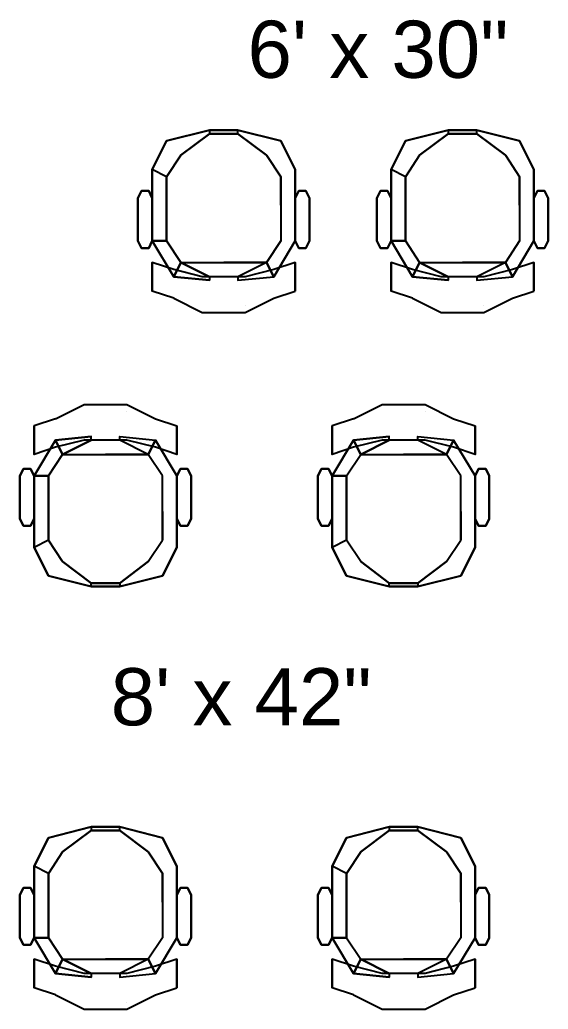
# Model space of a CAD drawing. Header units: inches. Extents: x -134 to 2876, y -310 to 946.
# Drawn here: x 1660.9 to 1734.8, y 729 to 867.5 of the extents above; entities that cross this region are included whole.
import ezdxf

# ---------------------------------------------------------------- set-up
doc = ezdxf.new("R2010")
doc.units = ezdxf.units.IN
doc.header["$LTSCALE"] = 96
doc.header["$MEASUREMENT"] = 0
doc.layers.add('A-Furn', color=43, linetype='Continuous')
doc.layers.add('A-FURN-3-UPH', color=6, linetype='Continuous')
doc.styles.add('OTJ_Title1', font='arialbd.ttf')

# ---------------------------------------------------------------- blocks, each defined once
blk = doc.blocks.new('dwtwy')
at = {"layer": 'A-FURN-3-UPH', "linetype": 'Continuous'}
for points, invisible_edges in [([(767.29, 250.61, 7), (761.29, 249.11, 6.75), (763.29, 247.11, 5.75), (767.29, 250.11, 6)], 6), ([(767.29, 250.61, 7), (767.29, 250.61, 7.75), (761.29, 249.11, 7.5), (761.29, 249.11, 6.75)], 1), ([(767.29, 250.11, 8.75), (763.29, 247.11, 8.5), (761.29, 249.11, 7.5), (767.29, 250.61, 7.75)], 10), ([(771.29, 250.61, 7), (771.29, 250.61, 7.75), (767.29, 250.61, 7.75), (767.29, 250.61, 7)], 5), ([(771.29, 250.61, 7.75), (767.29, 250.61, 7.75), (767.29, 250.11, 8.75), (771.29, 250.11, 8.75)], 10), ([(777.29, 249.11, 6.75), (777.29, 249.11, 7.5), (771.29, 250.61, 7.75), (771.29, 250.61, 7)], 5), ([(771.29, 250.61, 7.75), (777.29, 249.11, 7.5), (775.29, 247.11, 8.5), (771.29, 250.11, 8.75)], 10), ([(763.29, 247.11, 8.5), (767.29, 250.11, 8.75), (771.29, 250.11, 8.75), (775.29, 247.11, 8.5)], 8), ([(763.29, 247.11, 5.75), (767.29, 250.11, 6), (767.29, 248.11, 6), (763.29, 247.11, 5.75)], 7), ([(767.29, 250.11, 6), (767.29, 248.11, 6), (771.29, 248.11, 6), (771.29, 250.11, 6)], 7), ([(771.29, 250.11, 6), (775.29, 247.11, 5.75), (771.29, 248.11, 6), (771.29, 250.11, 6)], 6), ([(759.29, 245.11, 7), (761.29, 249.11, 6.75), (763.29, 247.11, 5.75), (761.29, 244.11, 5.5)], 14), ([(763.29, 247.11, 8.5), (761.29, 244.11, 9.25), (759.29, 245.11, 7.75), (761.29, 249.11, 7.5)], 10), ([(775.29, 247.11, 5.75), (777.29, 244.11, 5.5), (775.29, 240.11, 5), (771.29, 248.11, 6)], 14), ([(775.29, 247.11, 5.75), (777.29, 244.11, 5.5), (779.29, 245.11, 7), (777.29, 249.11, 6.75)], 8), ([(775.29, 247.11, 8.5), (777.29, 244.11, 9.25), (779.29, 245.11, 7.75), (777.29, 249.11, 7.5)], 10), ([(779.29, 245.11, 7.75), (779.29, 245.11, 7), (777.29, 249.11, 6.75), (777.29, 249.11, 7.5)], 5), ([(769.29, 244.11, 8.25), (769.29, 247.11, 8.5), (763.29, 247.11, 8.5), (761.29, 244.11, 9.25)], 11), ([(769.29, 244.11, 8.25), (769.29, 247.11, 8.5), (775.29, 247.11, 8.5), (777.29, 244.11, 9.25)], 11), ([(759.29, 240.11, 6.5), (761.29, 240.11, 5), (761.29, 244.11, 5.5), (759.29, 245.11, 7)], 7), ([(761.29, 244.11, 9.25), (761.29, 240.11, 8.75), (759.29, 240.11, 7.25), (759.29, 245.11, 7.75)], 10), ([(779.29, 245.11, 7), (779.29, 240.11, 6.5), (777.29, 240.11, 5), (777.29, 244.11, 5.5)], 2), ([(779.29, 240.11, 7.25), (779.29, 245.11, 7.75), (777.29, 244.11, 9.25), (777.29, 240.11, 8.75)], 10), ([(779.29, 245.11, 7.75), (779.29, 245.11, 7), (779.29, 240.11, 6.5), (779.29, 240.11, 7.25)], 5), ([(761.29, 240.11, 5), (763.29, 240.11, 5), (761.29, 244.11, 5.5), (761.29, 240.11, 5)], 7), ([(761.29, 240.11, 8.75), (761.29, 244.11, 9.25), (769.29, 244.11, 8.25), (769.29, 240.11, 7.75)], 14), ([(769.29, 240.11, 7.75), (769.29, 244.11, 8.25), (777.29, 244.11, 9.25), (777.29, 240.11, 8.75)], 11), ([(777.29, 244.11, 5.5), (775.29, 240.11, 5), (777.29, 240.11, 5), (777.29, 244.11, 5.5)], 3), ([(759.29, 241.11, 11.5), (758.79, 242.11, 11.5), (757.79, 242.11, 11.5), (757.29, 241.11, 11.5)], 8), ([(759.29, 241.11, 12.5), (758.79, 242.11, 12.5), (757.79, 242.11, 12.5), (757.29, 241.11, 12.5)], 8), ([(759.29, 235.11, 11.5), (757.29, 235.11, 11.5), (757.29, 241.11, 11.5), (759.29, 241.11, 11.5)], 5), ([(759.29, 235.11, 12.5), (757.29, 235.11, 12.5), (757.29, 241.11, 12.5), (759.29, 241.11, 12.5)], 5), ([(781.29, 241.11, 12.5), (780.79, 242.11, 12.5), (779.79, 242.11, 12.5), (779.29, 241.11, 12.5)], 8), ([(781.29, 241.11, 11.5), (780.79, 242.11, 11.5), (779.79, 242.11, 11.5), (779.29, 241.11, 11.5)], 8), ([(781.29, 235.11, 11.5), (779.29, 235.11, 11.5), (779.29, 241.11, 11.5), (781.29, 241.11, 11.5)], 5), ([(781.29, 235.11, 12.5), (779.29, 235.11, 12.5), (779.29, 241.11, 12.5), (781.29, 241.11, 12.5)], 5), ([(761.29, 240.11, 8.75), (761.29, 235.11, 7.75), (759.29, 235.11, 6.25), (759.29, 240.11, 7.25)], 10), ([(759.29, 235.11, 5.5), (759.29, 240.11, 6.5), (761.29, 240.11, 5), (761.29, 235.11, 4)], 14), ([(769.29, 235.11, 6.75), (769.29, 240.11, 7.75), (761.29, 240.11, 8.75), (761.29, 235.11, 7.75)], 11), ([(769.29, 235.11, 6.75), (769.29, 240.11, 7.75), (777.29, 240.11, 8.75), (777.29, 235.11, 7.75)], 11), ([(777.29, 240.11, 5), (775.29, 240.11, 5), (775.29, 235.11, 4), (777.29, 235.11, 4)], 7), ([(777.29, 235.11, 7.75), (777.29, 240.11, 8.75), (779.29, 240.11, 7.25), (779.29, 235.11, 6.25)], 10), ([(779.29, 240.11, 6.5), (777.29, 240.11, 5), (777.29, 235.11, 4), (779.29, 235.11, 5.5)], 1), ([(779.29, 240.11, 7.25), (779.29, 240.11, 6.5), (779.29, 235.11, 5.5), (779.29, 235.11, 6.25)], 5), ([(757.29, 235.11, 11.5), (757.79, 234.11, 11.5), (758.79, 234.11, 11.5), (759.29, 235.11, 11.5)], 8), ([(757.29, 235.11, 12.5), (757.79, 234.11, 12.5), (758.79, 234.11, 12.5), (759.29, 235.11, 12.5)], 8), ([(761.29, 235.11, 7.75), (763.29, 232.11, 7.25), (762.29, 230.11, 5.75), (759.29, 235.11, 6.25)], 8), ([(762.29, 230.11, 5), (763.29, 232.11, 3.5), (761.29, 235.11, 4), (759.29, 235.11, 5.5)], 7), ([(763.29, 232.11, 3.5), (761.29, 235.11, 4), (763.29, 235.11, 4), (763.29, 232.11, 3.5)], 7), ([(769.29, 232.11, 7.25), (769.29, 235.11, 6.75), (761.29, 235.11, 7.75), (763.29, 232.11, 7.25)], 3), ([(769.29, 232.11, 7.25), (769.29, 235.11, 6.75), (777.29, 235.11, 7.75), (775.29, 232.11, 7.25)], 3), ([(775.29, 232.11, 7.25), (776.29, 230.11, 5.75), (779.29, 235.11, 6.25), (777.29, 235.11, 7.75)], 4), ([(777.29, 235.11, 4), (775.29, 232.11, 3.5), (775.29, 235.11, 4), (777.29, 235.11, 4)], 6), ([(779.29, 235.11, 6.25), (779.29, 235.11, 5.5), (776.29, 230.11, 5), (776.29, 230.11, 5.75)], 1), ([(779.29, 235.11, 11.5), (779.79, 234.11, 11.5), (780.79, 234.11, 11.5), (781.29, 235.11, 11.5)], 8), ([(779.29, 235.11, 12.5), (779.79, 234.11, 12.5), (780.79, 234.11, 12.5), (781.29, 235.11, 12.5)], 8), ([(762.29, 231.11, 9.5), (759.29, 232.11, 9.5), (762.29, 231.11, 6.5), (762.29, 231.11, 9.5)], 5), ([(762.29, 231.11, 9.5), (759.29, 232.11, 9.5), (759.29, 231.11, 15.5), (762.29, 230.11, 15.5)], 13), ([(776.29, 230.11, 5), (775.29, 232.11, 3.5), (771.29, 230.11, 3), (771.29, 229.61, 4.5)], 2), ([(779.29, 232.11, 9.5), (776.29, 231.11, 9.5), (776.29, 231.11, 6.5), (779.29, 232.11, 9.5)], 3), ([(779.29, 231.11, 15.5), (776.29, 230.11, 15.5), (776.29, 231.11, 9.5), (779.29, 232.11, 9.5)], 7), ([(766.29, 230.11, 9.5), (762.29, 231.11, 9.5), (762.29, 231.11, 6.5), (766.29, 230.11, 4.5)], 11), ([(772.29, 230.11, 9.5), (766.29, 230.11, 9.5), (766.29, 230.11, 4.5), (772.29, 230.11, 4.5)], 11), ([(776.29, 231.11, 9.5), (772.29, 230.11, 9.5), (772.29, 230.11, 4.5), (776.29, 231.11, 6.5)], 11), ([(762.29, 228.11, 9.5), (759.29, 229.11, 9.5), (759.29, 228.11, 15.5), (762.29, 227.11, 15.5)], 13), ([(779.29, 228.11, 15.5), (776.29, 227.11, 15.5), (776.29, 228.11, 9.5), (779.29, 229.11, 9.5)], 7), ([(759.29, 228.11, 15.5), (762.29, 227.11, 15.5), (762.29, 227.11, 20.5), (759.29, 228.11, 15.5)], 3), ([(766.29, 226.11, 20.5), (766.29, 225.11, 23.5), (762.29, 227.11, 20.5), (766.29, 226.11, 20.5)], 5), ([(776.29, 227.11, 20.5), (772.29, 225.11, 23.5), (772.29, 226.11, 20.5), (776.29, 227.11, 20.5)], 6), ([(779.29, 228.11, 15.5), (776.29, 227.11, 15.5), (776.29, 227.11, 20.5), (779.29, 228.11, 15.5)], 3), ([(772.29, 226.11, 20.5), (772.29, 225.11, 23.5), (766.29, 225.11, 23.5), (766.29, 226.11, 20.5)], 13)]:
    blk.add_3dface(points, dxfattribs=dict(at, invisible_edges=invisible_edges))
for points in [[(767.29, 250.61, 7), (771.29, 250.61, 7), (771.29, 250.11, 6), (767.29, 250.11, 6)], [(761.29, 249.11, 7.5), (761.29, 249.11, 6.75), (759.29, 245.11, 7), (759.29, 245.11, 7.75)], [(759.29, 245.11, 7.75), (759.29, 240.11, 7.25), (759.29, 240.11, 6.5), (759.29, 245.11, 7)], [(757.79, 242.11, 12.5), (757.79, 242.11, 11.5), (757.29, 241.11, 11.5), (757.29, 241.11, 12.5)], [(757.29, 241.11, 12.5), (757.29, 241.11, 11.5), (757.29, 235.11, 11.5), (757.29, 235.11, 12.5)], [(757.79, 242.11, 12.5), (758.79, 242.11, 12.5), (758.79, 242.11, 11.5), (757.79, 242.11, 11.5)], [(758.79, 242.11, 11.5), (759.29, 241.11, 11.5), (759.29, 241.11, 12.5), (758.79, 242.11, 12.5)], [(759.29, 241.11, 12.5), (759.29, 241.11, 11.5), (759.29, 235.11, 11.5), (759.29, 235.11, 12.5)], [(779.79, 242.11, 12.5), (779.79, 242.11, 11.5), (779.29, 241.11, 11.5), (779.29, 241.11, 12.5)], [(779.29, 235.11, 12.5), (779.29, 235.11, 11.5), (779.29, 241.11, 11.5), (779.29, 241.11, 12.5)], [(779.79, 242.11, 12.5), (780.79, 242.11, 12.5), (780.79, 242.11, 11.5), (779.79, 242.11, 11.5)], [(780.79, 242.11, 11.5), (781.29, 241.11, 11.5), (781.29, 241.11, 12.5), (780.79, 242.11, 12.5)], [(781.29, 241.11, 12.5), (781.29, 241.11, 11.5), (781.29, 235.11, 11.5), (781.29, 235.11, 12.5)], [(759.29, 240.11, 7.25), (759.29, 235.11, 6.25), (759.29, 235.11, 5.5), (759.29, 240.11, 6.5)], [(757.29, 235.11, 12.5), (757.79, 234.11, 12.5), (757.79, 234.11, 11.5), (757.29, 235.11, 11.5)], [(758.79, 234.11, 11.5), (757.79, 234.11, 11.5), (757.79, 234.11, 12.5), (758.79, 234.11, 12.5)], [(758.79, 234.11, 11.5), (758.79, 234.11, 12.5), (759.29, 235.11, 12.5), (759.29, 235.11, 11.5)], [(759.29, 235.11, 6.25), (762.29, 230.11, 5.75), (762.29, 230.11, 5), (759.29, 235.11, 5.5)], [(779.29, 235.11, 5.5), (777.29, 235.11, 4), (775.29, 232.11, 3.5), (776.29, 230.11, 5)], [(779.29, 235.11, 12.5), (779.79, 234.11, 12.5), (779.79, 234.11, 11.5), (779.29, 235.11, 11.5)], [(780.79, 234.11, 11.5), (779.79, 234.11, 11.5), (779.79, 234.11, 12.5), (780.79, 234.11, 12.5)], [(780.79, 234.11, 11.5), (780.79, 234.11, 12.5), (781.29, 235.11, 12.5), (781.29, 235.11, 11.5)], [(759.29, 228.11, 15.5), (759.29, 231.11, 15.5), (759.29, 232.11, 9.5), (759.29, 229.11, 9.5)], [(763.29, 232.11, 7.25), (767.29, 230.11, 6.75), (767.29, 229.61, 5.25), (762.29, 230.11, 5.75)], [(763.29, 232.11, 7.25), (767.29, 230.11, 6.75), (771.29, 230.11, 6.75), (775.29, 232.11, 7.25)], [(771.29, 230.11, 6.75), (771.29, 229.61, 5.25), (776.29, 230.11, 5.75), (775.29, 232.11, 7.25)], [(779.29, 229.11, 9.5), (779.29, 232.11, 9.5), (779.29, 231.11, 15.5), (779.29, 228.11, 15.5)], [(771.29, 229.61, 5.25), (771.29, 229.61, 4.5), (776.29, 230.11, 5), (776.29, 230.11, 5.75)]]:
    blk.add_3dface(points, dxfattribs=at)

msp = doc.modelspace()

# ---------------------------------------------------------------- block references
at = {"layer": 'A-Furn', "xscale": -1}
for p in [(2458.69, 601.42, -8.88), (2492.13, 601.42, -8.88), (2442.14, 503.92, 0.8), (2483.88, 503.92, 0.8)]:
    msp.add_blockref('dwtwy', p, dxfattribs=at)
at = {"layer": 'A-Furn', "rotation": 179.9999999999999}
for p in [(2442.14, 1038.77, 0.8), (2483.88, 1038.77, 0.8)]:
    msp.add_blockref('dwtwy', p, dxfattribs=at)

# ---------------------------------------------------------------- texts
at = {"layer": 'A-Furn', "char_height": 8, "attachment_point": 1, "style": 'OTJ_Title1'}
for s, insert in [('{\\fArial|b0|i0|c0|p34;6\' x 30"}', (1692.74, 867.36)), ('{\\fArial|b0|i0|c0|p34;8\' x 42"}', (1673.58, 776.75))]:
    msp.add_mtext_dynamic_manual_height_columns(s, width=59.929, gutter_width=1.88, heights=[0], dxfattribs=dict(at, insert=insert))

doc.saveas('drawing.dxf')
